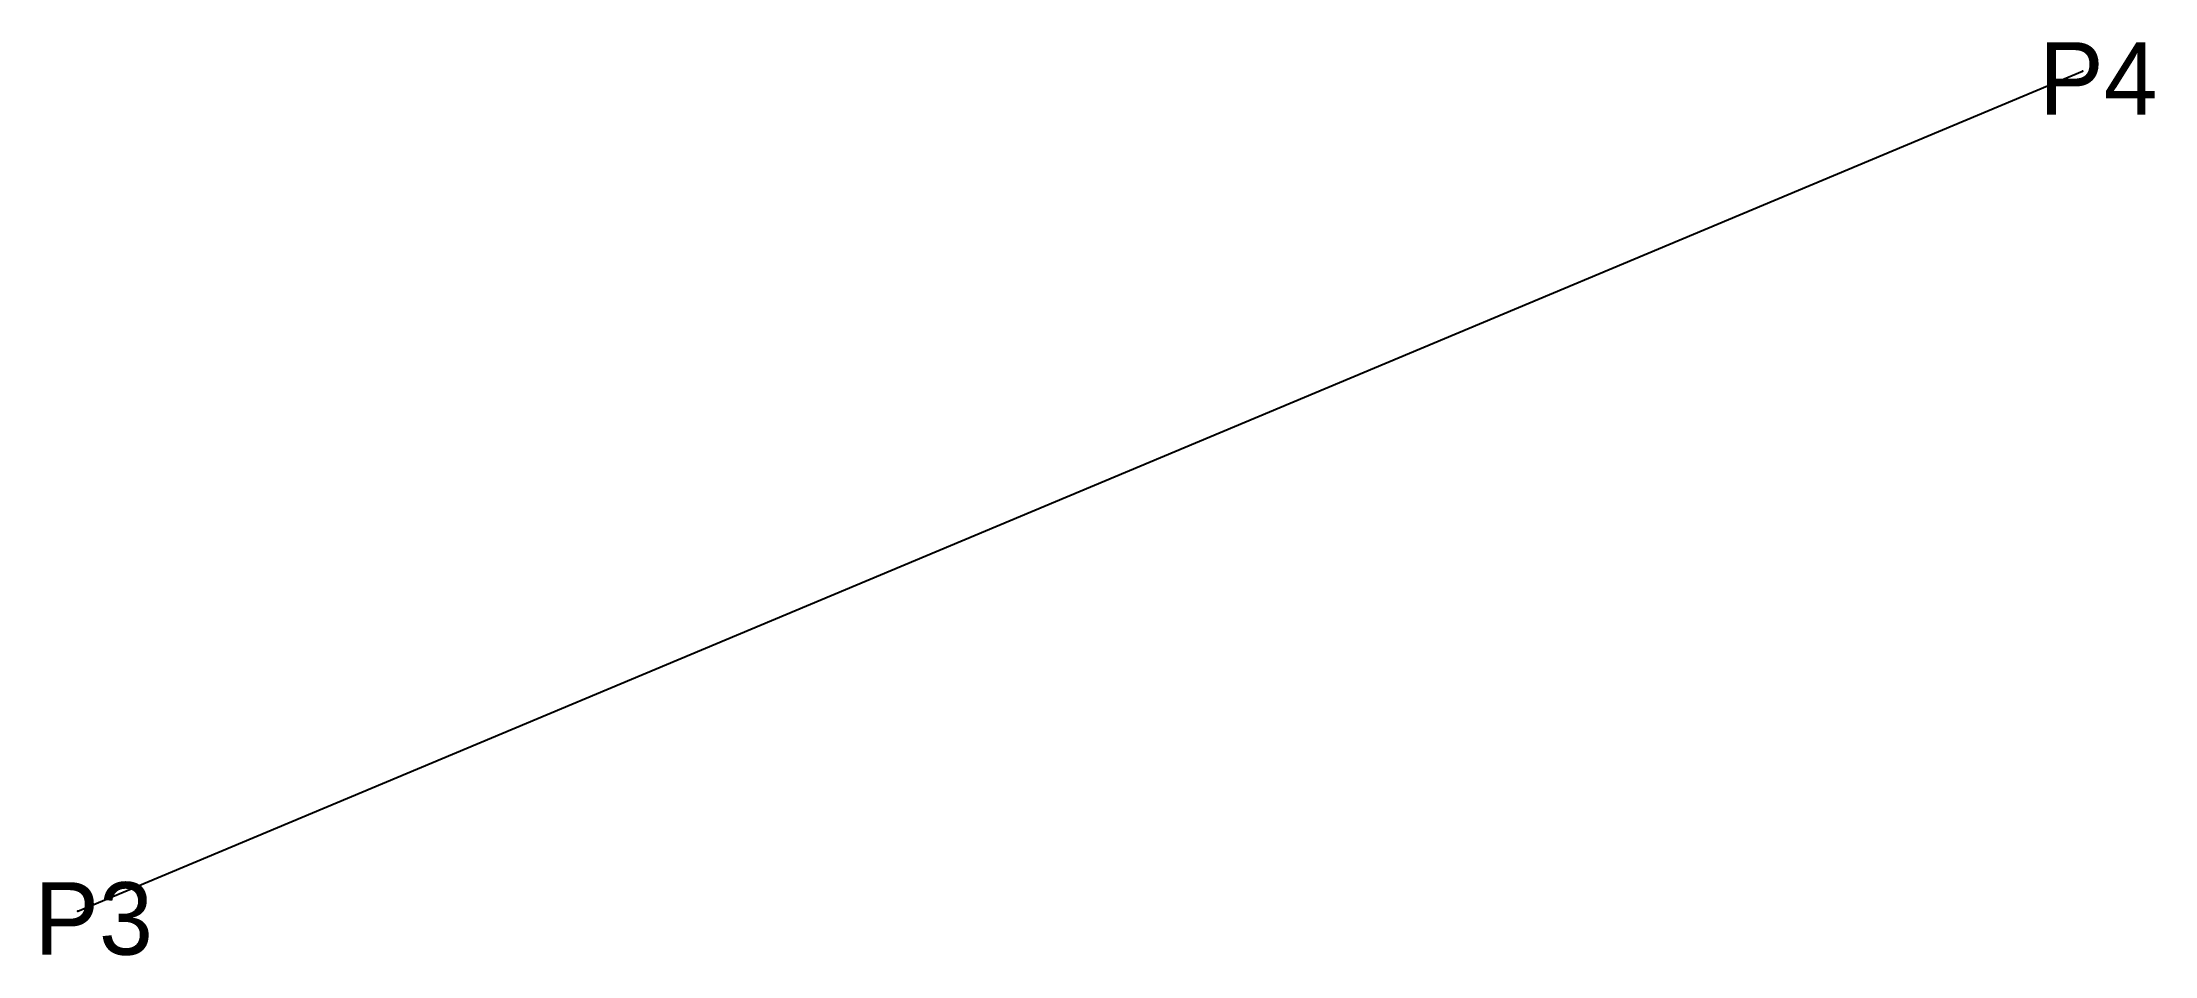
# Model space of a CAD drawing. Header units: metres. Extents: x 8302 to 8513, y 3023 to 5917.
# Drawn here: x 8301.6 to 8447.3, y 5854 to 5917 of the extents above.
import ezdxf

# ---------------------------------------------------------------- set-up
doc = ezdxf.new("R2010")
doc.units = ezdxf.units.M
for name, color, linetype in [('qita', 90, 'CONTINUOUS'), ('shiti', 10, 'CONTINUOUS'), ('zhuji', 50, 'CONTINUOUS')]:
    doc.layers.add(name, color=color, linetype=linetype)

msp = doc.modelspace()

# ---------------------------------------------------------------- linework, layer by layer
at = {"layer": 'qita'}
msp.add_line((8304.1, 5857.1), (8442.3, 5915.03), dxfattribs=at)
at = {"layer": 'shiti'}
for p in [(8442.3, 5915.03), (8304.1, 5857.1)]:
    msp.add_point(p, dxfattribs=at)

# ---------------------------------------------------------------- texts
at = {"layer": 'zhuji'}
for s, p in [('P4', (8439.3, 5912.03)), ('P3', (8301.1, 5854.1))]:
    msp.add_text(s, height=5, dxfattribs=at).set_placement(p)

doc.saveas('drawing.dxf')
